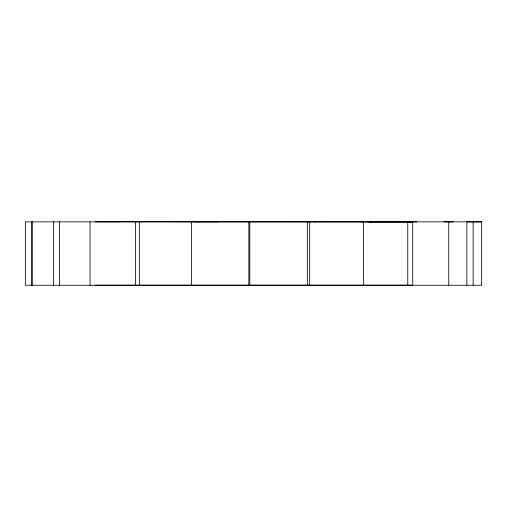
<?xml version="1.0" encoding="UTF-8"?>
<svg xmlns="http://www.w3.org/2000/svg" width="507" height="507" viewBox="0 0 507 507"><rect width="100%" height="100%" fill="white"/><g stroke="black" fill="none" stroke-linecap="round" stroke-linejoin="round"><path stroke-width="0.76" d="M31.624 285.257L31.624 221.851M32.321 285.257L32.328 221.851M53.596 285.257L53.596 221.851M59.49 285.257L59.496 221.851M90.043 285.257L90.043 221.851M135.401 285.257L135.407 221.851M139.349 285.257L139.349 221.851M191.557 285.257L191.557 221.851M248.855 285.257L248.861 221.851M249.786 285.257L249.793 221.851M307.337 285.257L307.343 221.851L309.669 221.851L309.669 285.257M363.551 285.257L363.557 221.851L361.225 221.851M407.767 285.257L407.767 221.851L412.736 221.851L412.73 285.257M448.758 285.257L448.765 221.851M466.852 285.257L466.858 221.851L474.679 221.851M473.126 285.257L473.132 221.851M481.65 221.851L481.644 285.257L25.35 285.257L25.356 221.851L481.65 221.851L475.376 221.851M194.042 221.832L217.814 221.825M314.511 221.851L315.443 221.851M367.651 221.851L371.599 221.851M413.015 221.851L416.957 221.851M443.796 221.851L453.404 221.851M95.043 285.2L411.957 285.2M119.063 221.762L95.094 221.743L411.912 221.958L369.407 221.933"/></g></svg>
